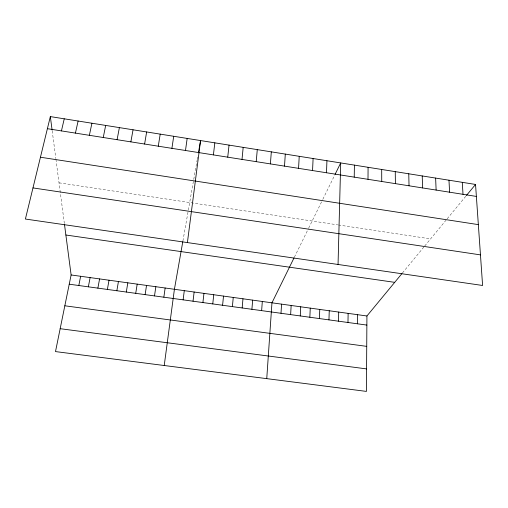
<?xml version="1.0" encoding="UTF-8"?>
<svg xmlns="http://www.w3.org/2000/svg" width="508" height="508" viewBox="0 0 508 508"><rect width="100%" height="100%" fill="white"/><g stroke="black" fill="none" stroke-linecap="round" stroke-linejoin="round"><path stroke-width="0.38" stroke-dasharray="2.54 1.91" d="M182.912 240.976L188.214 210.845M188.341 210.102L197.11 160.261M197.237 159.531L197.752 156.61M294.38 257.194L308.318 228.822M308.661 228.13L322.529 199.904M322.872 199.212L334.702 175.146M402.425 272.999L424.237 246.583M424.713 245.999L446.684 219.399M447.167 218.808L465.957 196.056M59.03 182.829L337.655 224.866M338.398 224.974L430.594 238.887M52.197 130.791L55.836 158.521M55.931 159.233L64.395 223.736"/><path stroke-width="0.76" d="M368.002 179.311L368.084 167.303M401.955 273.571L366.928 315.982L366.439 391.408L55.499 351.587L71.12 274.961L64.497 224.517M357.429 323.793L357.543 314.681M354.222 177.133L354.419 165.119M347.967 322.491L348.139 313.379M338.049 264.471L340.703 162.935L335.045 174.441M338.474 321.189L338.703 312.071M328.962 319.881L329.241 310.756M326.498 172.758L326.93 160.738M319.418 318.573L319.761 309.442M309.855 317.259L310.248 308.127M312.553 170.555L313.106 158.528M300.26 315.938L300.717 306.8M298.558 168.345L299.231 156.318M290.639 314.617L291.154 305.473M281 313.29L281.572 304.146M284.505 166.122L285.299 154.089M266.751 378.638L271.958 302.812L294.037 257.88M261.633 310.629L262.319 301.479M270.396 163.9L271.316 151.86M251.911 309.296L252.66 300.139M242.164 307.956L242.97 298.793M256.229 161.658L257.277 149.619M232.391 306.616L233.255 297.447M242.011 159.417L243.186 147.371M222.593 305.27L223.514 296.094M227.736 157.162L229.038 145.11M212.763 303.917L213.747 294.742M202.908 302.565L203.956 293.383M213.404 154.902L214.833 142.843M193.027 301.206L194.132 292.024M183.121 299.847L184.29 290.659M187.401 242.583L200.577 140.57L198.412 152.87M164.224 365.512L174.415 289.287L182.785 241.713M163.855 297.199L165.144 288.004M185.49 150.489L187.166 138.43M154.502 295.916L155.848 286.715M171.914 148.349L173.711 136.284M145.129 294.627L146.533 285.42M135.725 293.332L137.192 284.124M158.28 146.196L160.204 134.125M126.302 292.036L127.826 282.829M144.602 144.037L146.647 131.966M116.853 290.741L118.434 281.521M107.379 289.439L109.017 280.219M130.867 141.865L133.045 129.794M97.879 288.131L99.581 278.911M88.354 286.823L90.119 277.597M117.088 139.687L119.386 127.616M78.81 285.515L80.632 276.282M103.251 137.503L105.677 125.425M89.364 135.312L91.923 123.228M75.425 133.109L78.111 121.025M61.436 130.905L64.249 118.815M50.336 116.592L25.4 219.037L482.6 285.477L475.539 184.448L50.336 116.592L52.102 130.061M466.452 195.453L475.539 184.448M60.166 328.695L366.585 368.903M64.834 305.791L366.732 346.367M69.24 284.201L366.871 325.088M71.12 274.961L366.928 315.982M65.875 235.007L394.703 282.346M32.976 187.916L480.46 254.883M40.443 157.226L478.345 224.625M47.39 128.683L476.371 196.425M462.28 182.334L463.01 194.31M448.977 180.213L449.593 192.195M435.623 178.079L436.124 190.068M422.218 175.939L422.605 187.935M408.762 173.793L409.035 185.788M395.256 171.641L395.408 183.636M381.692 169.475L381.737 181.477"/></g></svg>
